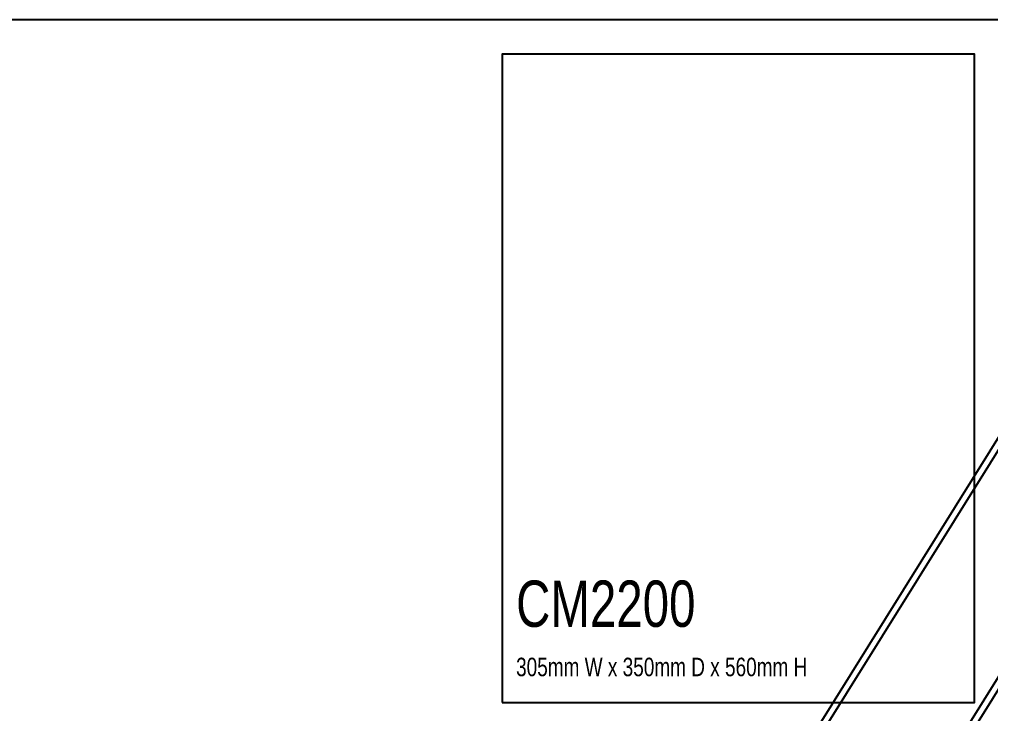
# Model space of a CAD drawing. Header units: feet. Extents: x 6963265 to 6971854, y -5590491 to -5575731.
# Drawn here: x 6967305 to 6967830, y -5579340 to -5578966 of the extents above; entities that cross this region are included whole.
import ezdxf

# ---------------------------------------------------------------- set-up
doc = ezdxf.new("R2010")
doc.units = ezdxf.units.FT
doc.header["$LTSCALE"] = 33
doc.header["$MEASUREMENT"] = 0
for name, color, linetype, lineweight in [('LENS-FURNITURE', 13, 'Continuous', 9), ('LENS_PARTITION', 21, 'Continuous', 25), ('LN-ELEVATION-1', 81, 'Continuous', 25)]:
    doc.layers.add(name, color=color, linetype=linetype, lineweight=lineweight)
doc.layers.add('PDF_Geometry', color=7, linetype='Continuous')
doc.styles.get("Standard").update_dxf_attribs({"font": 'GILC____.TTF'})

# ---------------------------------------------------------------- blocks, each defined once
blk = doc.blocks.new('MINGSING')
at = {"layer": 'LENS_PARTITION', "color": 1}
blk.add_lwpolyline([(0, 225.050557859242), (255, 225.050557859242), (255, 575.0505578592417), (0, 575.0505578592417)], close=True, dxfattribs=at)
at = {"insert": (7.55703631043434, 290.8781383554451), "char_height": 25, "width": 317.4808165720382, "attachment_point": 1}
blk.add_mtext('CM2200\\P{\\H0.4x;305mm W x 350mm D x 560mm H}', dxfattribs=at)
blk = doc.blocks.new('PHOROPTER')
at = {"layer": 'LN-ELEVATION-1', "lineweight": 25}
for points in [[(229.169565674878, 257.8649477846921), (406.9634161952708, -27.01500809239224)], [(347.2289559834462, -60.6858375254087), (172.3637664475536, 219.501510522794)], [(227.5081932299363, 253.9171995576471), (402.3733827665273, -26.2701484891586)], [(345.8813717633312, -65.13636992964894), (168.0875212373503, 219.7435859530233)]]:
    blk.add_lwpolyline(points, dxfattribs=at)
blk = doc.blocks.new('MOROTISED TABLE-TRIAL SET 950x600')
at = {"layer": 'PDF_Geometry', "lineweight": 25}
blk.add_lwpolyline([(415.5923622683621, 2.18279e-11), (550.0003704861738, 2.18279e-11, 0.4142524001247118), (599.9958994225599, 50.00260162355697), (599.9958994225599, 899.9973678589085, 0.4142518501714829), (550.0003704861738, 950.0000000000218), (50.00260613718999, 950.0000000000218, 0.4142929195148918), (4.605390131e-07, 899.9973678589085), (4.605390131e-07, 50.00260162355697, 0.414163635492108), (50.00260613718999, 2.18279e-11), (415.5923622683621, 2.18279e-11)], format="xyb", dxfattribs=at)

msp = doc.modelspace()

# ---------------------------------------------------------------- block references
msp.add_blockref('MINGSING', (6967565.787794062, -5579559.374252073))
at = {"xscale": -1}
msp.add_blockref('PHOROPTER', (6968095.627273993, -5579396.727594725), dxfattribs=at)
at = {"layer": 'LENS-FURNITURE', "xscale": -1, "rotation": 90}
msp.add_blockref('MOROTISED TABLE-TRIAL SET 950x600', (6968051.591936659, -5578965.57312297), dxfattribs=at)

doc.saveas('drawing.dxf')
